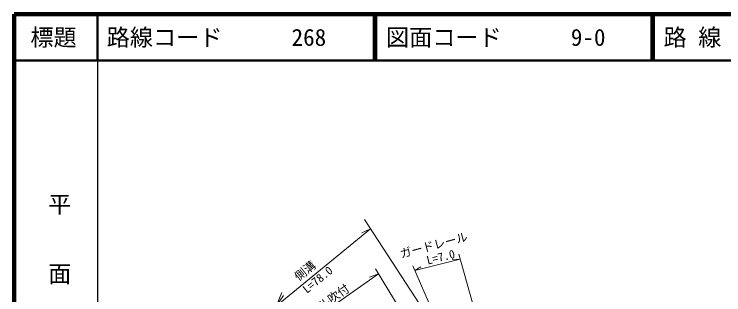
# Model space of a CAD drawing. Units: millimetres on the paper, with parts at other scales. Extents: x 40 to 680, y 20 to 380.
# Drawn here: x 40 to 193.4, y 319.4 to 380 of the extents above; entities that cross this region are included whole.
import ezdxf
from ezdxf.enums import TextEntityAlignment as Align

# ---------------------------------------------------------------- set-up
doc = ezdxf.new("R2010")
doc.units = ezdxf.units.MM
for name, color, linetype, lineweight in [('M-TTL', 2, 'Continuous', 140), ('M-TTL-BAND', 7, 'Continuous', 25), ('M-TTL-LINE', 7, 'Continuous', 50), ('M-TTL-TXT', 7, 'Continuous', 13), ('M-WORK', 1, 'Continuous', 13)]:
    doc.layers.add(name, color=color, linetype=linetype, lineweight=lineweight)
doc.styles.add('@ＭＳ ゴシック', font='')
doc.styles.add('ＭＳ ゴシック', font='')
doc.styles.get('@ＭＳ ゴシック').set_extended_font_data('@MS Gothic')
doc.styles.get('ＭＳ ゴシック').set_extended_font_data('MS Gothic')

msp = doc.modelspace()

# ---------------------------------------------------------------- linework, layer by layer
at = {"layer": 'M-TTL'}
for p, q in [((40, 380), (40, 20)), ((680, 380), (40, 380))]:
    msp.add_line(p, q, dxfattribs=at)
at = {"layer": 'M-TTL-BAND'}
msp.add_line((58, 370), (58, 20), dxfattribs=at)
at = {"layer": 'M-TTL-LINE'}
for p, q in [((58, 380), (58, 370)), ((117.75, 380), (117.75, 370)), ((118.25, 380), (118.25, 370)), ((177.75, 380), (177.75, 370)), ((178.25, 380), (178.25, 370)), ((40, 370), (680, 370))]:
    msp.add_line(p, q, dxfattribs=at)
at = {"layer": 'M-WORK'}
for p, q in [((136.136, 304.369), (115.694, 335.673)), ((117.018, 333.645), (115.158, 332.757)), ((126.579, 324.647), (136.443, 327.085)), ((136.443, 327.085), (134.679, 327.055)), ((143.252, 302.609), (136.143, 328.162)), ((126.151, 325.622), (136.586, 301.847)), ((126.579, 324.647), (127.894, 325.412)), ((118.769, 323.926), (91.666, 304.902)), ((118.769, 323.926), (116.843, 323.187)), ((132.929, 300.645), (118.104, 325.018)), ((67.255, 245.572), (97.846, 319.925))]:
    msp.add_line(p, q, dxfattribs=at)
msp.add_lwpolyline([(117.018, 333.645), (96.623, 316.951), (98.224, 319.246)], dxfattribs=at)

# ---------------------------------------------------------------- texts
at = {"layer": 'M-TTL-BAND', "style": '@ＭＳ ゴシック'}
msp.add_text('平\u3000\u3000面\u3000\u3000図', height=3.666, rotation=270, dxfattribs=at).set_placement((49.777, 306.475), align=Align.MIDDLE_RIGHT)
at = {"layer": 'M-TTL-TXT', "style": 'ＭＳ ゴシック'}
for s, p in [('路線コード      268', (60, 375)), ('路 線 名      一般県道豊田三隅線', (180.38, 375)), ('図面コード      9-0', (120.38, 375))]:
    msp.add_text(s, height=3.666, dxfattribs=at).set_placement(p, align=Align.MIDDLE_LEFT)
msp.add_text('標題', height=3.666, dxfattribs=at).set_placement((48.5, 375), align=Align.MIDDLE_CENTER)
at = {"layer": 'M-WORK', "style": 'ＭＳ ゴシック'}
for s, rotation, p in [('ガードレール', 14.811, (123.823, 326.769)), ('L=7.0', 13.881, (129.527, 325.376)), ('側溝', 39.301, (101.859, 321.852)), ('L=78.0', 39.167, (103.62, 319.159)), ('モルタル吹付', 35.065, (100.715, 311.254))]:
    msp.add_text(s, height=1.833, rotation=rotation, dxfattribs=at).set_placement(p, align=Align.BOTTOM_LEFT)

doc.saveas('drawing.dxf')
